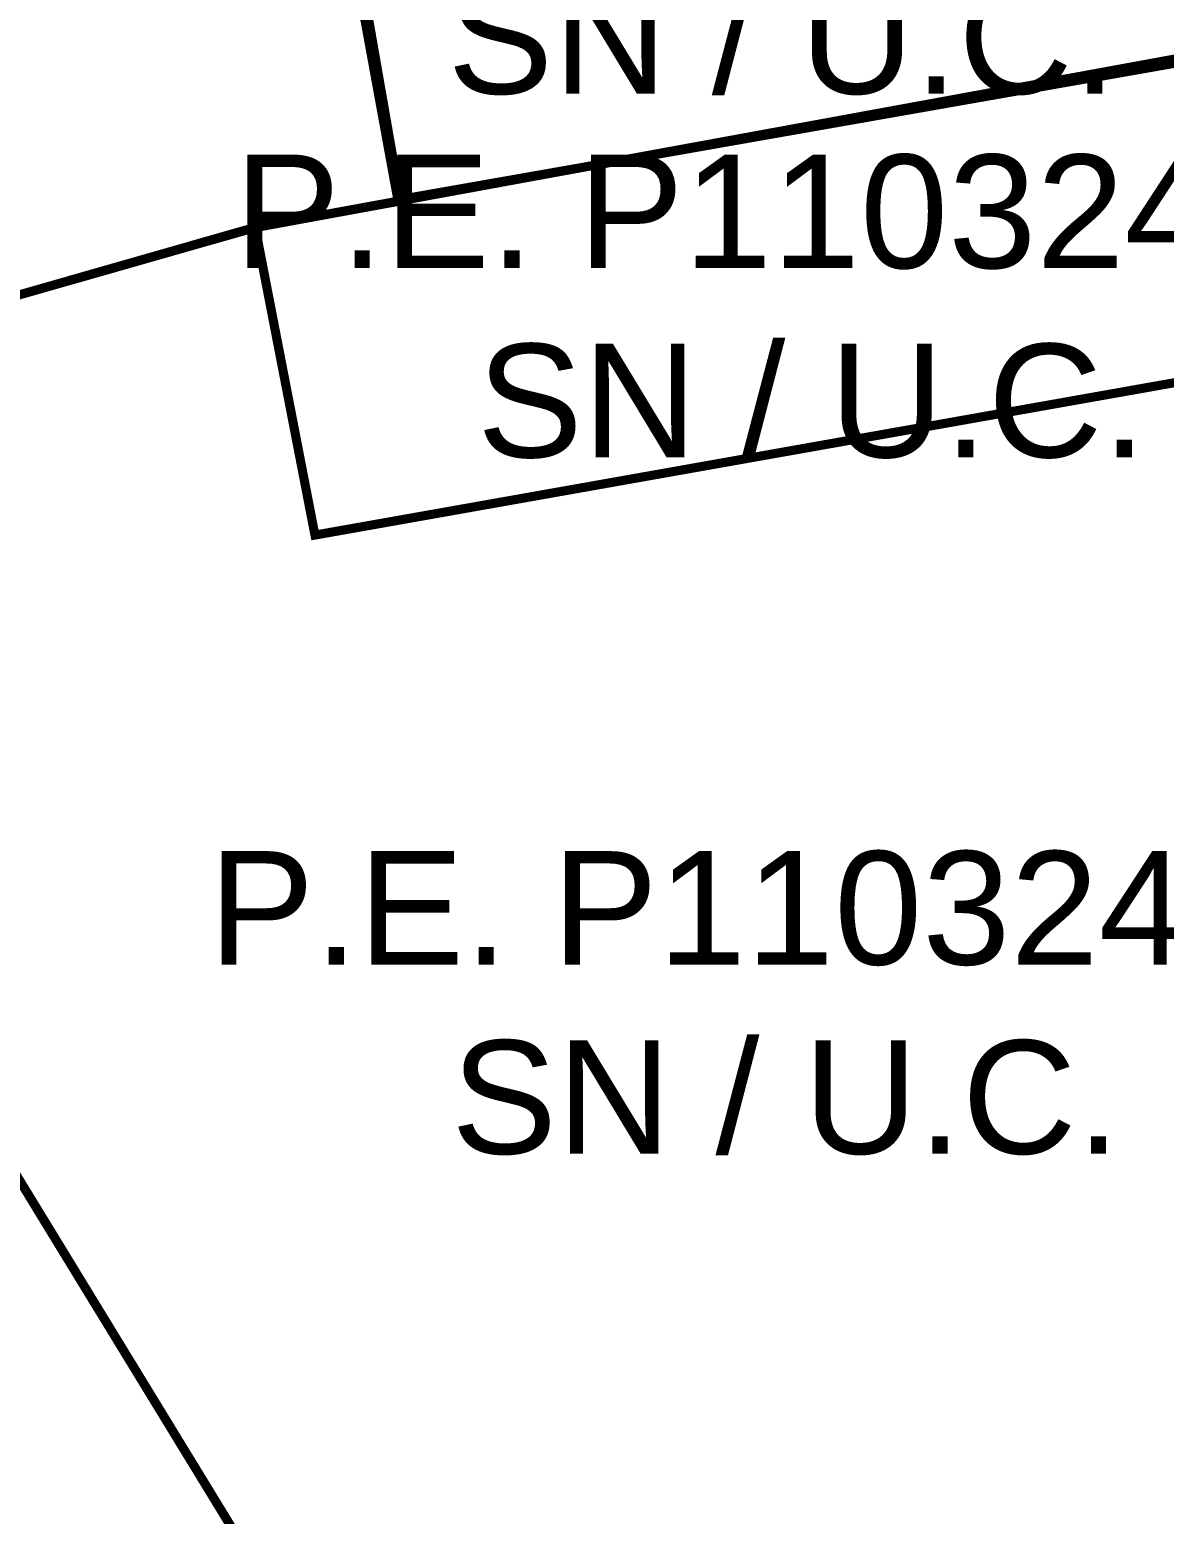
# Model space of a CAD drawing. Header units: metres. Extents: x 561401 to 594056, y 8460144 to 8508504.
# Drawn here: x 586851.86 to 586876.86, y 8501098.28 to 8501130.99 of the extents above; entities that cross this region are included whole.
import ezdxf

# ---------------------------------------------------------------- set-up
doc = ezdxf.new("R2010")
doc.units = ezdxf.units.M
doc.layers.add('1.2. BASE GRAFICA SUNARP', color=150, linetype='Continuous')
doc.layers.add('1.3 ETIQUETA P.E. Y U.C.', color=1, linetype='Continuous')
doc.styles.add('Arial', font='arial.ttf', dxfattribs={"height": 1})

msp = doc.modelspace()

# ---------------------------------------------------------------- linework, layer by layer
at = {"layer": '1.2. BASE GRAFICA SUNARP', "color": 64, "linetype": 'Continuous', "lineweight": -3, "const_width": 0.2}
for points in [[(586804.946, 8501110.118), (586839.458, 8501075.178), (586842.632, 8501076.337), (586863.257, 8501086.625), (586841.498, 8501122.252), (586856.836, 8501126.628), (586860.032, 8501127.214), (586858.654, 8501135.094), (586876.36, 8501138.334), (586874.738, 8501147.491), (586871.455, 8501146.266), (586861.718, 8501160.448), (586823.752, 8501147.85), (586828.979, 8501131.859), (586810.867, 8501121.813), (586804.396, 8501141.428), (586797.278, 8501139.066), (586805.154, 8501119.977), (586799.443, 8501118.137), (586799.013, 8501119.04), (586791.555, 8501116.146), (586804.946, 8501110.118)], [(586876.266, 8501138.432), (586858.55, 8501135.029), (586859.976, 8501127.238), (586877.69, 8501130.352), (586876.266, 8501138.432)], [(586877.757, 8501130.462), (586856.833, 8501126.633), (586858.149, 8501119.854), (586878.978, 8501123.546), (586877.757, 8501130.462)], [(586878.978, 8501123.546), (586858.149, 8501119.854), (586856.833, 8501126.633), (586841.493, 8501122.245), (586863.261, 8501086.629), (586865.05, 8501087.522), (586884.423, 8501092.781), (586878.978, 8501123.546)]]:
    msp.add_lwpolyline(points, close=True, dxfattribs=at)

# ---------------------------------------------------------------- texts
at = {"layer": '1.3 ETIQUETA P.E. Y U.C.', "color": 1, "char_height": 2.5, "attachment_point": 5, "style": 'Arial'}
for s, insert in [('P.E. P11168002\\PSN / U.C.', (586868.442, 8501132.89)), ('P.E. P11032447\\PSN / U.C.', (586869.094, 8501124.883)), ('P.E. P11032448\\PSN / U.C.', (586868.524, 8501109.541))]:
    msp.add_mtext(s, dxfattribs=dict(at, insert=insert))

doc.saveas('drawing.dxf')
